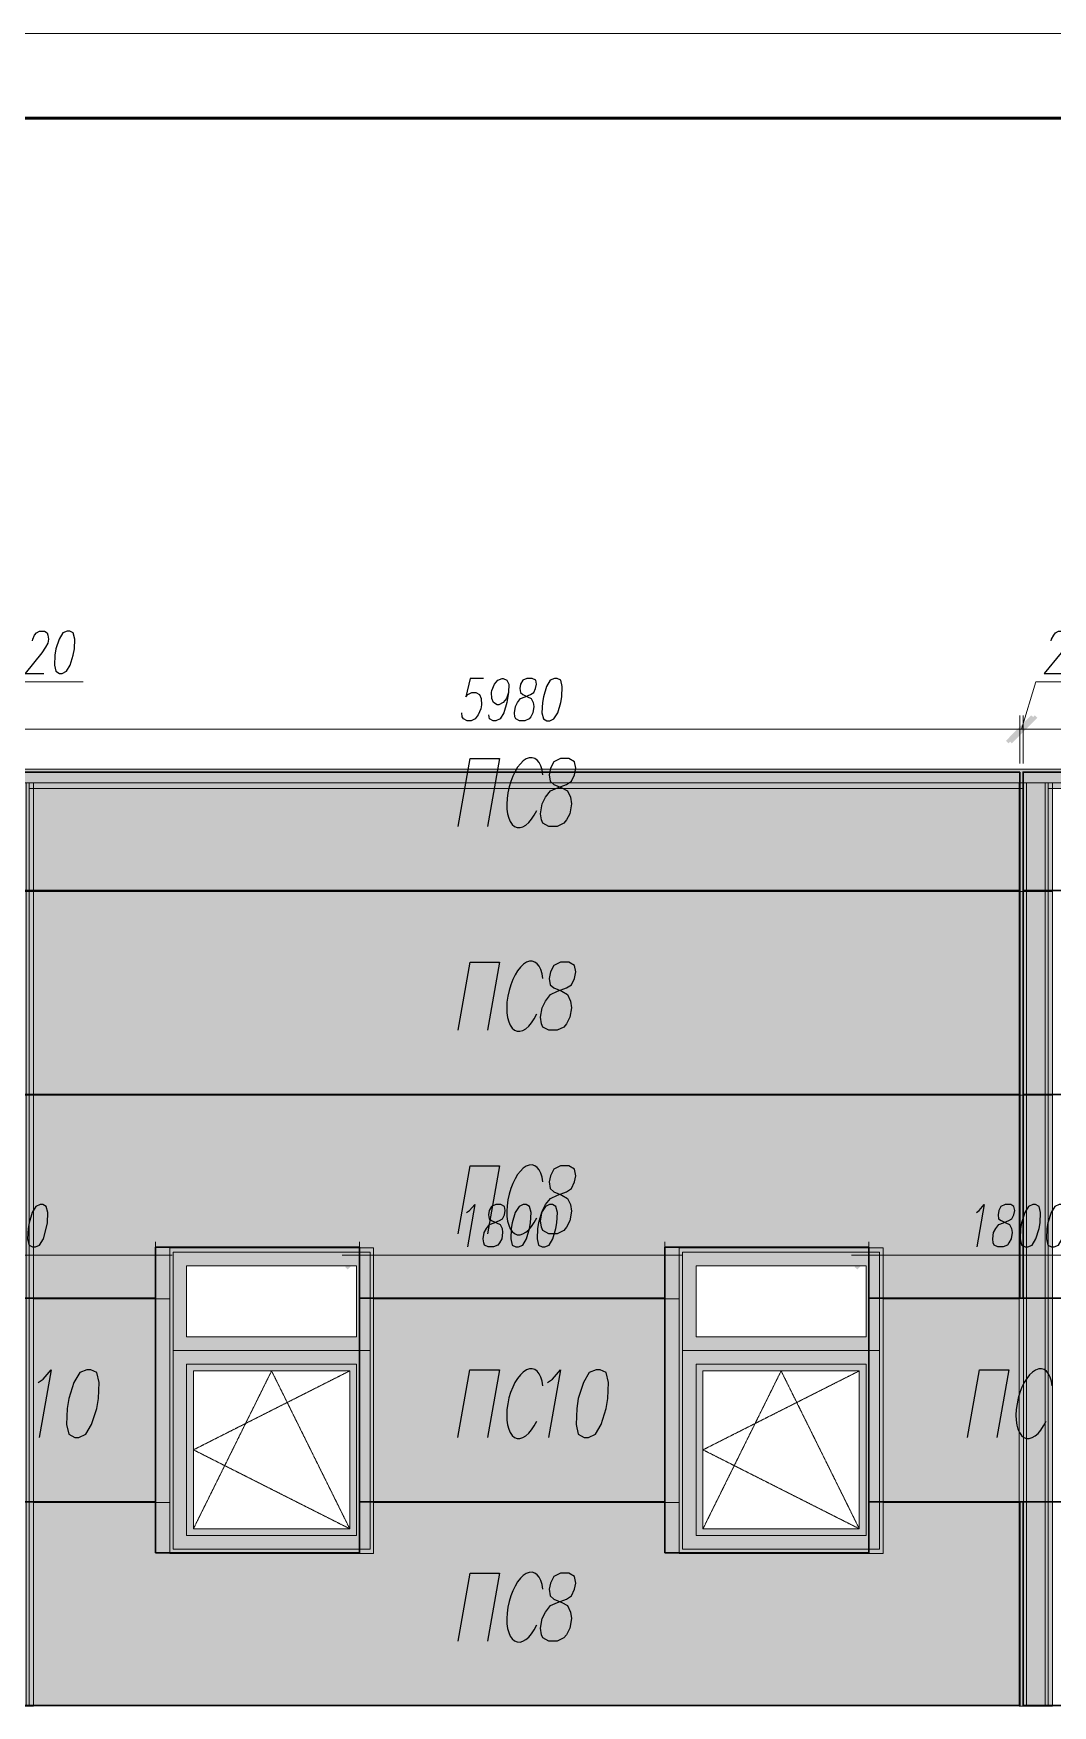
# Model space of a CAD drawing. Header units: millimetres. Extents: x 148937 to 2048786, y 870 to 351006.
# Drawn here: x 537569 to 543569, y 303826 to 313678 of the extents above; entities that cross this region are included whole.
import ezdxf

# ---------------------------------------------------------------- set-up
doc = ezdxf.new("R2010")
doc.units = ezdxf.units.MM
doc.linetypes.add('_ШТР__2__1_', pattern=[3, 2, -1])
doc.layers.add('PDF _Геометрия', color=7, linetype='Continuous')
doc.layers.add('PDF _Сплошная заливка', color=7, linetype='Continuous', true_color=0x007eff)
for name, color, linetype, lineweight, true_color in [('Каркас_Импост', 7, 'Continuous', 9, 0x0080c0), ('Линии', 7, 'Continuous', 9, 0x00a600), ('Монтажный зазор', 7, 'Continuous', 9, 0x808040), ('Окна', 7, 'Continuous', 9, 0x0080c0), ('Открывание', 7, '_ШТР__2__1_', 9, 0x373737)]:
    doc.layers.add(name, color=color, linetype=linetype, lineweight=lineweight, true_color=true_color)
doc.layers.add('Обобщенные модели', color=7, linetype='Continuous', lineweight=18)
doc.layers.add('Стены', color=7, linetype='Continuous', lineweight=18)

# ---------------------------------------------------------------- blocks, each defined once
blk = doc.blocks.new('102_Окно_1Створка_Ф_ГОСТ23166-99 - 1160х1750_1170_h-V3-_О__Ф__1-10__Южный')
at = {"layer": 'Каркас_Импост', "true_color": 0xf7fbf5}
h = blk.add_hatch(color=7, dxfattribs=at)
h.paths.add_polyline_path([(28040, 5995), (29080, 5995), (29080, 6575), (27920, 6575), (27920, 5995), (28000, 5995)], flags=0)
h.paths.add_polyline_path([(28419.2, 6075), (28000, 6075), (28000, 6495), (29000, 6495), (29000, 6075), (28960, 6075)], flags=0)
h = blk.add_hatch(color=7, dxfattribs=at)
h.paths.add_polyline_path([(29000, 4825), (29080, 4825), (29080, 5995), (27920, 5995), (27920, 4825), (28990.2, 4825)], flags=0)
h.paths.add_polyline_path([(28960, 4905), (28000, 4905), (28000, 5915), (29000, 5915), (29000, 4905), (28990.2, 4905)], flags=0)
h = blk.add_hatch(color=7, dxfattribs=at)
h.paths.add_polyline_path([(28000, 4905), (29000, 4905), (29000, 5915), (28000, 5915), (28000, 5100)], flags=0)
h.paths.add_polyline_path([(28040, 4945), (28040, 5875), (28960, 5875), (28960, 4945), (28344.3, 4945)], flags=0)
at = {"layer": 'Монтажный зазор', "true_color": 0x7f7f7f}
h = blk.add_hatch(color=8, dxfattribs=at)
h.paths.add_polyline_path([(29075, 4800), (29100, 4800), (29100, 6600), (27900, 6600), (27900, 4800), (29030, 4800)], flags=0)
h.paths.add_polyline_path([(29030, 4825), (27920, 4825), (27920, 6575), (29080, 6575), (29080, 4825), (29075, 4825)], flags=0)
at = {"layer": 'Каркас_Импост', "color": 7}
for p, q in [((27920, 6575), (27920, 5995)), ((29080, 6575), (27920, 6575)), ((29080, 5995), (29080, 6575)), ((28000, 6495), (29000, 6495)), ((28000, 6075), (28000, 6495)), ((29000, 6495), (29000, 6075)), ((29000, 6075), (28000, 6075)), ((27920, 5995), (29080, 5995)), ((27920, 5995), (27920, 4825)), ((29080, 5995), (27920, 5995)), ((28000, 5915), (29000, 5915)), ((28000, 4905), (28000, 5915)), ((29000, 5915), (29000, 4905)), ((29080, 4825), (29080, 5995)), ((28040, 5875), (28960, 5875)), ((28040, 4945), (28040, 5875)), ((28960, 5875), (28960, 4945)), ((28960, 4945), (28040, 4945)), ((29000, 4905), (28000, 4905)), ((27920, 4825), (29080, 4825))]:
    blk.add_line(p, q, dxfattribs=at)
at = {"layer": 'Открывание', "color": 7}
for p, q in [((28040, 4945), (28500, 5875)), ((28960, 5875), (28040, 5410)), ((28500, 5875), (28960, 4945)), ((28960, 4945), (28040, 5410))]:
    blk.add_line(p, q, dxfattribs=at)
blk = doc.blocks.new('102_Окно_1Створка_Ф_ГОСТ23166-99 - 1160х1750_1170_h-V4-_О__Ф__1-10__Южный')
at = {"layer": 'Каркас_Импост', "true_color": 0xf7fbf5}
h = blk.add_hatch(color=7, dxfattribs=at)
h.paths.add_polyline_path([(31501.7, 5995), (32080, 5995), (32080, 6575), (30920, 6575), (30920, 5995), (31040, 5995)], flags=0)
h.paths.add_polyline_path([(31960, 6075), (31000, 6075), (31000, 6495), (32000, 6495), (32000, 6075)], flags=0)
h = blk.add_hatch(color=7, dxfattribs=at)
h.paths.add_polyline_path([(32003.3, 4825), (32080, 4825), (32080, 5995), (30920, 5995), (30920, 4825), (32000, 4825)], flags=0)
h.paths.add_polyline_path([(31000, 4905), (31000, 5915), (32000, 5915), (32000, 4905), (31040, 4905)], flags=0)
h = blk.add_hatch(color=7, dxfattribs=at)
h.paths.add_polyline_path([(31000, 4905), (32000, 4905), (32000, 5915), (31000, 5915), (31000, 5137)], flags=0)
h.paths.add_polyline_path([(31574, 4945), (31040, 4945), (31040, 5875), (31960, 5875), (31960, 4945), (31875.3, 4945)], flags=0)
at = {"layer": 'Монтажный зазор', "true_color": 0x7f7f7f}
h = blk.add_hatch(color=8, dxfattribs=at)
h.paths.add_polyline_path([(30928, 4800), (32100, 4800), (32100, 6600), (30900, 6600), (30900, 4800), (30925.4, 4800)], flags=0)
h.paths.add_polyline_path([(32075.3, 4825), (30920, 4825), (30920, 6575), (32080, 6575), (32080, 4825)], flags=0)
at = {"layer": 'Монтажный зазор'}
h = blk.add_hatch(dxfattribs=at)
h.set_pattern_fill('FP_1', style=0, pattern_type=2)
h.set_pattern_definition([(236.31, (995.8, 1244.6), (-1777.996, -3556.002), [641.07, -5769.6]), (236.31, (1031.34, 1137.9), (-1777.996, -3556.002), [384.64, -6026.03]), (236.31, (818, 1137.9), (-1777.996, -3556.002), [384.64, -6026.03])])
h.paths.add_polyline_path([(31580.8, 6075), (32000, 6075), (32000, 6495), (31000, 6495), (31000, 6075), (31040, 6075)], flags=0)
at = {"layer": 'Каркас_Импост', "color": 7}
for p, q in [((30920, 6575), (30920, 5995)), ((32080, 6575), (30920, 6575)), ((32080, 5995), (32080, 6575)), ((31000, 6495), (32000, 6495)), ((31000, 6075), (31000, 6495)), ((32000, 6495), (32000, 6075)), ((32000, 6075), (31000, 6075)), ((30920, 5995), (32080, 5995)), ((30920, 5995), (30920, 4825)), ((32080, 5995), (30920, 5995)), ((31000, 5915), (32000, 5915)), ((31000, 4905), (31000, 5915)), ((32000, 5915), (32000, 4905)), ((32080, 4825), (32080, 5995)), ((31040, 5875), (31960, 5875)), ((31040, 4945), (31040, 5875)), ((31960, 5875), (31960, 4945)), ((31960, 4945), (31040, 4945)), ((32000, 4905), (31000, 4905)), ((30920, 4825), (32080, 4825))]:
    blk.add_line(p, q, dxfattribs=at)
at = {"layer": 'Открывание', "color": 7}
for p, q in [((31040, 4945), (31500, 5875)), ((31960, 5875), (31040, 5410)), ((31500, 5875), (31960, 4945)), ((31960, 4945), (31040, 5410))]:
    blk.add_line(p, q, dxfattribs=at)
blk = doc.blocks.new('190_ФЭ_Стена_Стык вертикальный - ФЭ-C1_110-1291943-_О__Ф__1-10__Южный')
at = {"layer": 'Обобщенные модели', "true_color": 0xcfd0cf}
for points in [[(20928, 7500), (20928, 8700), (20902, 8700), (20903, 7500), (20912, 7500)], [(20945, 7500), (20945, 8700), (20928, 8700), (20928, 7500)], [(21055, 7500), (21055, 8700), (20945, 8700), (20945, 7500), (21010, 7500)], [(21055, 7500), (21072, 7500), (21072, 8700), (21055, 8700), (21055, 7877.2)], [(21098, 7500), (21098, 8700), (21072, 8700), (21072, 7500), (21097, 7500)]]:
    blk.add_hatch(color=254, dxfattribs=at).paths.add_polyline_path(points, flags=0)
at = {"layer": 'Линии', "color": 7, "lineweight": 18}
for p, q in [((20928, 8700), (20902, 8700)), ((20902, 8700), (20902, 7500)), ((20945, 8700), (20928, 8700)), ((21055, 8700), (20945, 8700)), ((21072, 8700), (21055, 8700)), ((21098, 8700), (21072, 8700)), ((21098, 8700), (21098, 7500)), ((20902, 7500), (20928, 7500)), ((20928, 7500), (20945, 7500)), ((20945, 7500), (21055, 7500)), ((21055, 7500), (21072, 7500)), ((21072, 7500), (21098, 7500))]:
    blk.add_line(p, q, dxfattribs=at)
at = {"layer": 'Обобщенные модели'}
for p, q in [((20928, 8700), (20928, 7500)), ((20945, 8700), (20945, 7500)), ((21055, 8700), (21055, 7500)), ((21072, 8700), (21072, 7500))]:
    blk.add_line(p, q, dxfattribs=at)
blk = doc.blocks.new('190_ФЭ_Стена_Стык вертикальный - ФЭ-C1_110-1292370-_О__Ф__1-10__Южный')
at = {"layer": 'Обобщенные модели', "true_color": 0xcfd0cf}
for points in [[(20915.9, 3900), (20928, 3900), (20928, 7500), (20902, 7500), (20902, 3900)], [(20928, 3900), (20945, 3900), (20945, 7500), (20928, 7500), (20928, 3925.7)], [(21055, 3900), (21055, 7500), (20945, 7500), (20945, 3900), (21010, 3900)], [(21055, 3900), (21072, 3900), (21072, 7500), (21055, 7500), (21055, 3919.4)], [(21077.4, 3900), (21098, 3900), (21098, 7500), (21072, 7500), (21072, 3900)]]:
    blk.add_hatch(color=254, dxfattribs=at).paths.add_polyline_path(points, flags=0)
at = {"layer": 'Линии', "color": 7, "lineweight": 18}
for p, q in [((20928, 7500), (20902, 7500)), ((20902, 7500), (20902, 3900)), ((20945, 7500), (20928, 7500)), ((21055, 7500), (20945, 7500)), ((21072, 7500), (21055, 7500)), ((21098, 7500), (21072, 7500)), ((21098, 7500), (21098, 3900)), ((20902, 3900), (20928, 3900)), ((20928, 3900), (20945, 3900)), ((20945, 3900), (21055, 3900)), ((21055, 3900), (21072, 3900)), ((21072, 3900), (21098, 3900))]:
    blk.add_line(p, q, dxfattribs=at)
at = {"layer": 'Обобщенные модели'}
for p, q in [((20928, 7500), (20928, 3900)), ((20945, 7500), (20945, 3900)), ((21055, 7500), (21055, 3900)), ((21072, 7500), (21072, 3900))]:
    blk.add_line(p, q, dxfattribs=at)
blk = doc.blocks.new('190_ФЭ_Стена_Стык вертикальный - ФЭ-C1_110-1306445-_О__Ф__1-10__Южный')
at = {"layer": 'Обобщенные модели', "true_color": 0xcfd0cf}
for points in [[(20928, 8700), (20928, 9307.1), (20902, 9307.1), (20902, 8700)], [(20945, 8700), (20945, 9340), (20928, 9340), (20928, 8700)], [(20990, 8700), (21055, 8700), (21055, 9340), (20945, 9340), (20945, 8700)], [(21055, 8700), (21072, 8700), (21072, 9340), (21055, 9340), (21055, 8759.9)], [(21098, 8700), (21098, 9307.1), (21072, 9307.1), (21072, 8700)]]:
    blk.add_hatch(color=254, dxfattribs=at).paths.add_polyline_path(points, flags=0)
at = {"layer": 'Линии', "color": 7, "lineweight": 18}
for p, q in [((20928, 9340), (20902, 9340)), ((20902, 9340), (20902, 8700)), ((20945, 9340), (20928, 9340)), ((21055, 9340), (20945, 9340)), ((21072, 9340), (21055, 9340)), ((21098, 9340), (21072, 9340)), ((21098, 9340), (21098, 8700)), ((20902, 8700), (20928, 8700)), ((20928, 8700), (20945, 8700)), ((20945, 8700), (21055, 8700)), ((21055, 8700), (21072, 8700)), ((21072, 8700), (21098, 8700))]:
    blk.add_line(p, q, dxfattribs=at)
at = {"layer": 'Обобщенные модели'}
for p, q in [((20928, 9340), (20928, 8700)), ((20945, 9340), (20945, 8700)), ((21055, 9340), (21055, 8700)), ((21072, 9340), (21072, 8700))]:
    blk.add_line(p, q, dxfattribs=at)
blk = doc.blocks.new('190_ФЭ_Парапет_Сэндвич - ФЭ-К1_150-1300843-_О__Ф__1-10__Южный')
at = {"layer": 'Обобщенные модели', "true_color": 0xcfd0cf}
for points in [[(45138.8, 9340.1), (45295, 9340.1), (45295, 9420.1), (14705, 9420.1), (14705, 9340.1), (45125, 9340.1)], [(32865.9, 9307.1), (32928, 9307.1), (32928, 9340), (33072, 9340), (33072, 9307.1), (38928, 9307.1), (38928, 9340), (39072, 9340), (39072, 9307.1), (45048, 9307.1), (45048, 9340), (15072, 9340), (15072, 9307.1), (20928, 9307.1), (20928, 9340), (21072, 9340), (21072, 9307.1), (26928, 9307.1), (26928, 9340), (27072, 9340), (27072, 9307.1), (27698.3, 9307.1)]]:
    blk.add_hatch(color=254, dxfattribs=at).paths.add_polyline_path(points, flags=0)
at = {"layer": 'Линии', "color": 7, "lineweight": 18}
for p, q in [((45295, 9420.1), (14705, 9420.1)), ((14705, 9340.1), (45295, 9340.1)), ((27072, 9307.1), (32928, 9307.1)), ((33072, 9307.1), (38928, 9307.1))]:
    blk.add_line(p, q, dxfattribs=at)

msp = doc.modelspace()

# ---------------------------------------------------------------- hatches: boundary and pattern name
at = {"layer": 'Стены', "lineweight": 9, "true_color": 0xcfd0cf}
for points in [[(543373.14665, 308622.64499), (543373.14665, 309229.78053), (537569.14665, 309229.78053), (537569.14665, 308622.64499), (543337.01944, 308622.64499)], [(538169.46956, 307422.64499), (543373.14665, 307422.64499), (543373.14665, 308622.64499), (537569.14665, 308622.64499), (537569.14665, 307422.64499)], [(540753.2445, 306222.64499), (541371.14665, 306222.64499), (541371.14665, 306522.64499), (542571.14665, 306522.64499), (542571.14665, 306222.64499), (543373.14665, 306222.64499), (543373.14665, 307422.64499), (537569.14665, 307422.64499), (537569.14665, 306222.64499), (538371.14665, 306222.64499), (538371.14665, 306522.64499), (539571.14665, 306522.64499), (539571.14665, 306222.64499), (540674.47999, 306222.64499)], [(543373.14665, 303822.64499), (543373.14665, 305022.64499), (542571.14665, 305022.64499), (542571.14665, 304722.64499), (541371.14665, 304722.64499), (541371.14665, 305022.64499), (539571.14665, 305022.64499), (539571.14665, 304722.64499), (538371.14665, 304722.64499), (538371.14665, 305022.64499), (537569.14665, 305022.64499), (537569.14665, 303822.64499), (543337.01944, 303822.64499)]]:
    msp.add_hatch(color=254, dxfattribs=at).paths.add_polyline_path(points, flags=0)
h = msp.add_hatch(color=254, dxfattribs=at)
h.paths.add_polyline_path([(537569.14665, 305022.64499), (538371.14665, 305022.64499), (538371.14665, 306222.64499), (537569.14665, 306222.64499), (537569.14665, 305141.29668)], flags=0)
h.paths.add_polyline_path([(541371.14665, 305022.64499), (541371.14665, 306222.64499), (539571.14665, 306222.64499), (539571.14665, 305022.64499), (540753.2445, 305022.64499)], flags=0)
h.paths.add_polyline_path([(542571.14665, 305022.64499), (543373.14665, 305022.64499), (543373.14665, 306222.64499), (542571.14665, 306222.64499), (542571.14665, 305451.07544)], flags=0)

# ---------------------------------------------------------------- linework, layer by layer
at = {"layer": 'PDF _Геометрия', "lineweight": 15}
msp.add_lwpolyline([(503011.15311, 271681.99412), (503011.15311, 313677.69555), (562405.35307, 313677.69555), (562405.35307, 271681.99412)], close=True, dxfattribs=at)
at = {"layer": 'PDF _Геометрия', "lineweight": 50}
msp.add_lwpolyline([(505009.00663, 272180.38449), (505009.00663, 313179.30952), (561906.96703, 313179.30952), (561906.96703, 272180.38449)], close=True, dxfattribs=at)
at = {"layer": 'PDF _Геометрия', "lineweight": 25}
for points in [[(537563.24684, 310098.74958), (537565.39507, 310109.49072), (537576.13621, 310133.12123), (537586.87735, 310146.01059), (537604.06317, 310156.75173), (537634.13836, 310156.75173), (537649.17595, 310146.01059), (537653.4724, 310133.12123), (537657.76886, 310109.49072), (537653.4724, 310085.86022), (537640.58304, 310062.22971), (537619.10076, 310027.85807), (537520.28229, 309907.55732), (537629.8419, 309907.55732)], [(543561.09931, 310098.74958), (543563.24754, 310109.49072), (543576.13691, 310133.12123), (543586.87805, 310146.01059), (543604.06387, 310156.75173), (543634.13905, 310156.75173), (543647.02842, 310146.01059), (543653.4731, 310133.12123), (543657.76956, 310109.49072), (543653.4731, 310085.86022), (543640.58374, 310062.22971), (543619.10146, 310027.85807), (543520.28299, 309907.55732), (543629.8426, 309907.55732)], [(540218.45752, 309877.48458), (540141.12132, 309877.48458), (540115.34259, 309770.07319), (540126.08373, 309782.96256), (540149.71423, 309793.7037), (540173.34473, 309793.7037), (540194.82701, 309782.96256), (540205.56815, 309759.33205), (540207.71638, 309722.81218), (540203.41992, 309699.18168), (540188.38233, 309662.66181), (540169.04828, 309639.0313), (540145.41777, 309628.29016), (540121.78727, 309628.29016), (540100.30499, 309639.0313), (540093.86031, 309651.92067), (540091.71208, 309675.55117)], [(540366.68357, 309793.70055), (540353.7942, 309759.32891), (540334.46015, 309735.6984), (540308.68142, 309722.80904), (540300.08851, 309722.80904), (540278.60623, 309735.6984), (540267.86509, 309759.32891), (540265.71687, 309793.70055), (540267.86509, 309806.58992), (540282.90269, 309843.10979), (540302.23674, 309866.74029), (540328.01547, 309877.48143), (540334.46015, 309877.48143), (540355.94243, 309866.74029), (540368.8318, 309843.10979), (540366.68357, 309793.70055), (540355.94243, 309735.6984), (540338.75661, 309675.54803), (540317.27433, 309639.02815), (540291.4956, 309628.28702), (540276.458, 309628.28702), (540254.97573, 309639.02815), (540250.67927, 309662.65866)], [(540070.22928, 309005.30028), (540141.12079, 309404.87063), (540312.97901, 309404.87063), (540242.0875, 309005.30028)], [(540070.22928, 307804.44396), (540141.12079, 308206.16254), (540312.97901, 308206.16254), (540242.0875, 307804.44396)], [(540070.22928, 306605.73141), (540141.12079, 307005.30177), (540312.97901, 307005.30177), (540242.0875, 306605.73141)], [(540119.63869, 306730.3301), (540136.82451, 306743.21947), (540166.8997, 306777.59111), (540123.93515, 306528.3967)], [(543120.71307, 306730.3301), (543137.89889, 306743.21947), (543165.82585, 306777.59111), (543122.8613, 306528.3967)], [(537597.61927, 305729.2552), (537625.54623, 305748.58925), (537672.80724, 305804.44317), (537601.91573, 305404.87282)], [(540068.08114, 305404.87291), (540138.97265, 305804.44326), (540312.9791, 305804.44326), (540242.08758, 305404.87291)], [(540596.54551, 305729.2552), (540624.47247, 305748.58925), (540671.73348, 305804.44317), (540600.84196, 305404.87282)], [(543069.15552, 305404.87291), (543140.04703, 305804.44326), (543311.90525, 305804.44326), (543241.01373, 305404.87291)], [(540070.22928, 304206.16254), (540141.12079, 304605.7329), (540312.97901, 304605.7329), (540242.0875, 304206.16254)]]:
    msp.add_lwpolyline(points, dxfattribs=at)
for points in [[(537767.32891, 310156.75156), (537741.55018, 310146.01042), (537720.0679, 310109.49055), (537700.73385, 310051.4884), (537694.28917, 310014.96853), (537692.14094, 309954.81815), (537700.73385, 309920.44651), (537722.21613, 309907.55714), (537737.25372, 309907.55714), (537763.03246, 309920.44651), (537784.51473, 309954.81815), (537803.84878, 310014.96853), (537810.29346, 310051.4884), (537812.44169, 310109.49055), (537803.84878, 310146.01042), (537782.3665, 310156.75156)], [(540474.09495, 309877.48458), (540450.46445, 309866.74344), (540437.57508, 309843.11293), (540433.27863, 309817.3342), (540437.57508, 309793.7037), (540450.46445, 309782.96256), (540478.39141, 309770.07319), (540499.87369, 309759.33205), (540510.61482, 309735.70155), (540514.91128, 309712.07104), (540508.4666, 309675.55117), (540497.72546, 309651.92067), (540486.98432, 309639.0313), (540461.20559, 309628.29016), (540431.1304, 309628.29016), (540409.64812, 309639.0313), (540403.20344, 309651.92067), (540401.05521, 309675.55117), (540407.49989, 309712.07104), (540418.24103, 309735.70155), (540437.57508, 309759.33205), (540463.35382, 309770.07319), (540495.57723, 309782.96256), (540514.91128, 309793.7037), (540525.65242, 309817.3342), (540529.94887, 309843.11293), (540527.80065, 309866.74344), (540506.31837, 309877.48458)], [(540637.36236, 309877.48458), (540611.58363, 309866.74344), (540590.10135, 309830.22357), (540572.91553, 309770.07319), (540566.47084, 309735.70155), (540562.17439, 309675.55117), (540572.91553, 309639.0313), (540592.24958, 309628.29016), (540609.4354, 309628.29016), (540633.0659, 309639.0313), (540656.69641, 309675.55117), (540673.88223, 309735.70155), (540680.32691, 309770.07319), (540682.47514, 309830.22357), (540673.88223, 309866.74344), (540652.39995, 309877.48458)], [(540671.7326, 309404.87186), (540633.0645, 309385.53781), (540613.73045, 309349.01794), (540605.13754, 309310.34984), (540611.58223, 309271.68174), (540633.0645, 309252.34769), (540680.32551, 309233.01364), (540712.54893, 309215.82782), (540731.88298, 309177.15972), (540736.17943, 309138.49162), (540727.58652, 309080.48947), (540708.25247, 309043.9696), (540691.06665, 309024.63555), (540652.39855, 309005.3015), (540602.98932, 309005.3015), (540568.61767, 309024.63555), (540560.02476, 309043.9696), (540553.58008, 309080.48947), (540564.32122, 309138.49162), (540583.65527, 309177.15972), (540613.73045, 309215.82782), (540654.54678, 309233.01364), (540708.25247, 309252.34769), (540736.17943, 309271.68174), (540755.51348, 309310.34984), (540761.95817, 309349.01794), (540755.51348, 309385.53781), (540721.14184, 309404.87186)], [(540671.7326, 308206.16149), (540633.0645, 308186.82744), (540613.73045, 308148.15935), (540605.13754, 308109.49125), (540611.58223, 308072.97138), (540633.0645, 308053.63733), (540680.32551, 308034.30328), (540712.54893, 308014.96923), (540731.88298, 307976.30113), (540736.17943, 307937.63303), (540727.58652, 307881.77911), (540708.25247, 307843.11101), (540691.06665, 307823.77696), (540652.39855, 307804.44291), (540602.98932, 307804.44291), (540568.61767, 307823.77696), (540560.02476, 307843.11101), (540553.58008, 307881.77911), (540564.32122, 307937.63303), (540583.65527, 307976.30113), (540613.73045, 308014.96923), (540654.54678, 308034.30328), (540708.25247, 308053.63733), (540736.17943, 308072.97138), (540755.51348, 308109.49125), (540761.95817, 308148.15935), (540755.51348, 308186.82744), (540721.14184, 308206.16149)], [(540671.7326, 307005.30299), (540633.0645, 306985.96894), (540613.73045, 306947.30084), (540605.13754, 306910.78097), (540611.58223, 306872.11287), (540633.0645, 306852.77882), (540680.32551, 306833.44477), (540712.54893, 306814.11072), (540731.88298, 306777.59085), (540736.17943, 306738.92275), (540727.58652, 306680.92061), (540708.25247, 306644.40073), (540691.06665, 306625.06668), (540652.39855, 306605.73264), (540602.98932, 306605.73264), (540568.61767, 306625.06668), (540560.02476, 306644.40073), (540553.58008, 306680.92061), (540564.32122, 306738.92275), (540583.65527, 306777.59085), (540613.73045, 306814.11072), (540654.54678, 306833.44477), (540708.25247, 306852.77882), (540736.17943, 306872.11287), (540755.51348, 306910.78097), (540761.95817, 306947.30084), (540755.51348, 306985.96894), (540721.14184, 307005.30299)], [(537608.35997, 306777.58919), (537582.58124, 306766.84805), (537561.09896, 306730.32818), (537543.91314, 306670.17781), (537537.46846, 306635.80616), (537533.172, 306575.65579), (537543.91314, 306539.13592), (537563.24719, 306528.39478), (537580.43301, 306528.39478), (537604.06352, 306539.13592), (537627.69402, 306575.65579), (537644.87984, 306635.80616), (537651.32453, 306670.17781), (537653.47275, 306730.32818), (537644.87984, 306766.84805), (537623.39757, 306777.58919)], [(540291.49647, 306777.58919), (540265.71774, 306766.84805), (540252.82837, 306743.21755), (540248.53192, 306717.43882), (540252.82837, 306693.80831), (540265.71774, 306683.06717), (540295.79293, 306670.17781), (540317.2752, 306659.43667), (540328.01634, 306635.80616), (540330.16457, 306612.17566), (540325.86812, 306575.65579), (540312.97875, 306552.02528), (540302.23761, 306539.13592), (540278.60711, 306528.39478), (540246.38369, 306528.39478), (540224.90141, 306539.13592), (540220.60496, 306552.02528), (540216.3085, 306575.65579), (540222.75319, 306612.17566), (540235.64255, 306635.80616), (540254.9766, 306659.43667), (540280.75533, 306670.17781), (540312.97875, 306683.06717), (540330.16457, 306693.80831), (540343.05394, 306717.43882), (540347.35039, 306743.21755), (540343.05394, 306766.84805), (540321.57166, 306777.58919)], [(540452.61355, 306777.58919), (540428.98305, 306766.84805), (540405.35254, 306730.32818), (540388.16672, 306670.17781), (540381.72204, 306635.80616), (540379.57381, 306575.65579), (540388.16672, 306539.13592), (540409.649, 306528.39478), (540424.68659, 306528.39478), (540450.46532, 306539.13592), (540471.9476, 306575.65579), (540489.13342, 306635.80616), (540495.57811, 306670.17781), (540499.87456, 306730.32818), (540489.13342, 306766.84805), (540469.79937, 306777.58919)], [(540607.28621, 306777.58919), (540583.6557, 306766.84805), (540560.0252, 306730.32818), (540542.83938, 306670.17781), (540536.39469, 306635.80616), (540534.24647, 306575.65579), (540542.83938, 306539.13592), (540564.32165, 306528.39478), (540579.35925, 306528.39478), (540605.13798, 306539.13592), (540626.62026, 306575.65579), (540643.80608, 306635.80616), (540650.25076, 306670.17781), (540654.54722, 306730.32818), (540643.80608, 306766.84805), (540624.47203, 306777.58919)], [(543290.42271, 306777.58919), (543264.64398, 306766.84805), (543253.90284, 306743.21755), (543249.60638, 306717.43882), (543251.75461, 306693.80831), (543266.7922, 306683.06717), (543294.71916, 306670.17781), (543316.20144, 306659.43667), (543326.94258, 306635.80616), (543331.23903, 306612.17566), (543324.79435, 306575.65579), (543311.90499, 306552.02528), (543303.31207, 306539.13592), (543277.53334, 306528.39478), (543247.45815, 306528.39478), (543225.97588, 306539.13592), (543219.53119, 306552.02528), (543217.38297, 306575.65579), (543221.67942, 306612.17566), (543234.56879, 306635.80616), (543253.90284, 306659.43667), (543279.68157, 306670.17781), (543311.90499, 306683.06717), (543329.09081, 306693.80831), (543341.98017, 306717.43882), (543346.27663, 306743.21755), (543341.98017, 306766.84805), (543322.64612, 306777.58919)], [(543453.68793, 306777.58919), (543427.90919, 306766.84805), (543406.42692, 306730.32818), (543387.09287, 306670.17781), (543380.64818, 306635.80616), (543378.49996, 306575.65579), (543387.09287, 306539.13592), (543408.57514, 306528.39478), (543423.61274, 306528.39478), (543449.39147, 306539.13592), (543470.87375, 306575.65579), (543490.2078, 306635.80616), (543496.65248, 306670.17781), (543498.80071, 306730.32818), (543490.2078, 306766.84805), (543468.72552, 306777.58919)], [(543608.36058, 306777.58919), (543582.58185, 306766.84805), (543561.09957, 306730.32818), (543541.76553, 306670.17781), (543535.32084, 306635.80616), (543533.17261, 306575.65579), (543541.76553, 306539.13592), (543563.2478, 306528.39478), (543578.2854, 306528.39478), (543604.06413, 306539.13592), (543625.54641, 306575.65579), (543644.88046, 306635.80616), (543651.32514, 306670.17781), (543653.47337, 306730.32818), (543644.88046, 306766.84805), (543623.39818, 306777.58919)], [(537883.33286, 305804.4423), (537842.51653, 305787.25648), (537805.99666, 305729.25433), (537778.0697, 305634.73231), (537767.32856, 305576.73016), (537763.03211, 305482.20814), (537778.0697, 305424.20599), (537812.44134, 305404.87195), (537836.07185, 305404.87195), (537876.88817, 305424.20599), (537911.25982, 305482.20814), (537941.33501, 305576.73016), (537952.07614, 305634.73231), (537956.3726, 305729.25433), (537941.33501, 305787.25648), (537906.96336, 305804.4423)], [(540882.25909, 305804.4423), (540841.44277, 305787.25648), (540807.07112, 305729.25433), (540776.99594, 305634.73231), (540768.40302, 305576.73016), (540764.10657, 305482.20814), (540776.99594, 305424.20599), (540811.36758, 305404.87195), (540837.14631, 305404.87195), (540877.96264, 305424.20599), (540912.33428, 305482.20814), (540940.26124, 305576.73016), (540951.00238, 305634.73231), (540955.29884, 305729.25433), (540940.26124, 305787.25648), (540905.8896, 305804.4423)], [(540671.7326, 304605.73194), (540633.0645, 304586.39789), (540613.73045, 304547.72979), (540605.13754, 304511.20992), (540611.58223, 304472.54182), (540633.0645, 304453.20777), (540680.32551, 304433.87372), (540712.54893, 304414.53967), (540731.88298, 304375.87157), (540736.17943, 304339.3517), (540727.58652, 304281.34955), (540708.25247, 304242.68145), (540691.06665, 304225.49563), (540652.39855, 304206.16158), (540602.98932, 304206.16158), (540568.61767, 304225.49563), (540560.02476, 304242.68145), (540553.58008, 304281.34955), (540564.32122, 304339.3517), (540583.65527, 304375.87157), (540613.73045, 304414.53967), (540654.54678, 304433.87372), (540708.25247, 304453.20777), (540736.17943, 304472.54182), (540755.51348, 304511.20992), (540761.95817, 304547.72979), (540755.51348, 304586.39789), (540721.14184, 304605.73194)]]:
    msp.add_lwpolyline(points, close=True, dxfattribs=at)
at = {"layer": 'PDF _Геометрия', "color": 150, "lineweight": 9, "true_color": 0x007eff}
for points in [[(537387.09278, 309578.87778), (537470.87366, 309858.14738), (537861.8511, 309858.14738)], [(543387.09339, 309578.87778), (543470.87427, 309858.14738), (543861.85172, 309858.14738)], [(537296.86652, 309578.87778), (543477.31747, 309578.87778)], [(543376.35269, 309578.87778), (543225.97675, 309578.87778)], [(543296.86713, 309578.87778), (549477.31808, 309578.87778)], [(543376.35269, 309578.87778), (543395.68674, 309578.87778), (543376.35269, 309578.87778)], [(543395.68595, 309578.87778), (543546.06189, 309578.87778)], [(538287.20072, 306277.05283), (538287.20072, 306558.47066)], [(539488.05922, 306277.05283), (539488.05922, 306558.47066)], [(541286.12695, 306277.05283), (541286.12695, 306558.47066)], [(542486.98546, 306277.05283), (542486.98546, 306558.47066)], [(536388.16602, 306478.98676), (538386.01776, 306478.98676)], [(539387.09226, 306478.98676), (541387.09229, 306478.98676)], [(542386.01849, 306478.98676), (544386.01853, 306478.98676)]]:
    msp.add_lwpolyline(points, dxfattribs=at)
for points in [[(543376.35269, 309658.36605), (543376.35269, 309376.94822)], [(543395.68595, 309658.36605), (543395.68595, 309376.94822)]]:
    msp.add_lwpolyline(points, close=True, dxfattribs=at)
at = {"layer": 'PDF _Геометрия', "color": 152, "lineweight": 30, "true_color": 0x2776bb}
for points in [[(543376.35269, 309325.38848), (543376.35269, 308627.21448), (537397.83511, 308627.21448), (537397.83511, 309325.38848)], [(549376.35112, 309325.38848), (549376.35112, 308627.21448), (543395.68542, 308627.21448), (543395.68542, 309325.38848)], [(543376.35269, 308627.21311), (543376.35269, 307426.35379), (537397.83511, 307426.35379), (537397.83511, 308627.21311)], [(549376.35112, 308627.21311), (549376.35112, 307426.35379), (543395.68542, 307426.35379), (543395.68542, 308627.21311)], [(538287.20072, 304726.03325), (538287.20072, 306526.24804), (539488.06004, 306526.24804), (539488.06004, 304726.03325)], [(541286.12695, 304726.03325), (541286.12695, 306526.24804), (542486.98628, 306526.24804), (542486.98628, 304726.03325)], [(538287.20072, 306225.49598), (538287.20072, 305026.78492), (536486.98593, 305026.78492), (536486.98593, 306225.49598)], [(541286.12695, 306225.49598), (541286.12695, 305026.78492), (539488.06032, 305026.78492), (539488.06032, 306225.49598)], [(544287.19914, 306225.49598), (544287.19914, 305026.78492), (542486.98436, 305026.78492), (542486.98436, 306225.49598)]]:
    msp.add_lwpolyline(points, close=True, dxfattribs=at)
for points in [[(538287.20072, 306225.49528), (537397.83444, 306225.49528), (537397.83444, 307426.35461), (543376.35213, 307426.35461), (543376.35213, 306225.49528), (542486.986, 306225.49528)], [(544287.19914, 306225.49528), (543395.68464, 306225.49528), (543395.68464, 307426.35461), (549376.35056, 307426.35461), (549376.35056, 306225.49528), (548486.98443, 306225.49528)], [(541286.12695, 306225.49528), (539488.06032, 306225.49528)], [(542486.98546, 305026.78492), (543376.35173, 305026.78492), (543376.35173, 303825.92559), (537397.83404, 303825.92559), (537397.83404, 305026.78492), (538287.20017, 305026.78492)], [(539488.05922, 305026.78492), (541286.12585, 305026.78492)], [(548486.98607, 305026.78492), (549376.35234, 305026.78492), (549376.35234, 303825.92559), (543395.6865, 303825.92559), (543395.6865, 305026.78492), (544287.20078, 305026.78492)]]:
    msp.add_lwpolyline(points, dxfattribs=at)
at = {"layer": 'PDF _Геометрия', "lineweight": 25}
for centre, major_axis, ratio, start_param, end_param in [((540463.3042, 309204.77105), (-46.50638, -204.83373), 0.4725262149, 2.2157139761, 7.4263735052), ((540462.95712, 308005.20728), (-46.88166, -205.74955), 0.4699516225, 2.2056461632, 7.4335643983), ((540463.3042, 306805.20218), (-46.50668, -204.83505), 0.4725262149, 2.2157139596, 7.4263735054), ((540462.95318, 305604.87397), (-47.31969, -204.3638), 0.4728608091, 2.2161558942, 7.4364243101), ((543461.69153, 305604.72297), (-47.48809, -204.46673), 0.4733383822, 2.2171757879, 7.4379817159), ((540463.30419, 304405.63113), (-46.50697, -204.83635), 0.4725262149, 2.2157139422, 7.4263735049)]:
    msp.add_ellipse(centre, major_axis=major_axis, ratio=ratio, start_param=start_param, end_param=end_param, dxfattribs=at)
at = {"layer": 'PDF _Сплошная заливка', "lineweight": 9, "transparency": 33554559}
for points in [[(543294.71899, 309510.13729), (543309.75658, 309495.09969), (543442.9467, 309660.51323)], [(543294.71899, 309510.13729), (543309.75658, 309495.09969), (543442.9467, 309660.51323)], [(543309.75597, 309495.09812), (543442.94609, 309660.51166), (543460.13191, 309645.47406)], [(543309.75597, 309495.09812), (543442.94609, 309660.51166), (543460.13191, 309645.47406)], [(543464.42863, 309660.51148), (543329.09028, 309495.09795), (543314.05269, 309510.13554)], [(543464.42863, 309660.51148), (543329.09028, 309495.09795), (543314.05269, 309510.13554)], [(543479.4678, 309645.47668), (543464.4302, 309660.51428), (543329.09186, 309495.10074)], [(543479.4678, 309645.47668), (543464.4302, 309660.51428), (543329.09186, 309495.10074)], [(538203.41887, 306410.24409), (538220.6047, 306395.20649), (538353.79481, 306560.62003)], [(538220.60618, 306395.20492), (538353.7963, 306560.61845), (538370.98212, 306545.58086)], [(539554.65594, 306560.62047), (539419.31759, 306395.20693), (539404.28, 306410.24453)], [(539569.69292, 306545.5813), (539554.65533, 306560.61889), (539419.31698, 306395.20536)], [(541204.49325, 306410.24409), (541219.53084, 306395.20649), (541354.86919, 306560.62003)], [(541219.53242, 306395.20492), (541354.87076, 306560.61845), (541369.90836, 306545.58086)], [(542553.57999, 306560.62047), (542420.38987, 306395.20693), (542403.20405, 306410.24453)], [(542570.7673, 306545.5813), (542553.58148, 306560.61889), (542420.39136, 306395.20536)]]:
    msp.add_solid(points, dxfattribs=at)
at = {"layer": 'Линии', "color": 7, "lineweight": 18}
for p, q in [((543373.14665, 308622.64499), (537569.14665, 308622.64499)), ((543373.14665, 307422.64499), (537569.14665, 307422.64499)), ((538371.14665, 304722.64499), (538371.14665, 306522.64499)), ((538371.14665, 306522.64499), (539571.14665, 306522.64499)), ((539571.14665, 306522.64499), (539571.14665, 304722.64499)), ((541371.14665, 304722.64499), (541371.14665, 306522.64499)), ((541371.14665, 306522.64499), (542571.14665, 306522.64499)), ((542571.14665, 306522.64499), (542571.14665, 304722.64499)), ((538371.14665, 306222.64499), (537569.14665, 306222.64499)), ((541371.14665, 306222.64499), (539571.14665, 306222.64499)), ((543373.14665, 306222.64499), (542571.14665, 306222.64499)), ((538371.14665, 305022.64499), (537569.14665, 305022.64499)), ((541371.14665, 305022.64499), (539571.14665, 305022.64499)), ((543373.14665, 305022.64499), (542571.14665, 305022.64499)), ((539571.14665, 304722.64499), (538371.14665, 304722.64499)), ((542571.14665, 304722.64499), (541371.14665, 304722.64499))]:
    msp.add_line(p, q, dxfattribs=at)

# ---------------------------------------------------------------- block references
at = {"layer": 'Обобщенные модели'}
for name, p in [('190_ФЭ_Парапет_Сэндвич - ФЭ-К1_150-1300843-_О__Ф__1-10__Южный', (510471.14665, 299922.64499)), ('190_ФЭ_Стена_Стык вертикальный - ФЭ-C1_110-1306445-_О__Ф__1-10__Южный', (516471.14665, 299922.64499)), ('190_ФЭ_Стена_Стык вертикальный - ФЭ-C1_110-1306445-_О__Ф__1-10__Южный', (522471.14665, 299922.64499)), ('190_ФЭ_Стена_Стык вертикальный - ФЭ-C1_110-1291943-_О__Ф__1-10__Южный', (516471.14665, 299922.64499)), ('190_ФЭ_Стена_Стык вертикальный - ФЭ-C1_110-1291943-_О__Ф__1-10__Южный', (522471.14665, 299922.64499)), ('190_ФЭ_Стена_Стык вертикальный - ФЭ-C1_110-1292370-_О__Ф__1-10__Южный', (516471.14665, 299922.64499)), ('190_ФЭ_Стена_Стык вертикальный - ФЭ-C1_110-1292370-_О__Ф__1-10__Южный', (522471.14665, 299922.64499))]:
    msp.add_blockref(name, p, dxfattribs=at)
at = {"layer": 'Окна', "color": 7}
for name in ['102_Окно_1Створка_Ф_ГОСТ23166-99 - 1160х1750_1170_h-V3-_О__Ф__1-10__Южный', '102_Окно_1Створка_Ф_ГОСТ23166-99 - 1160х1750_1170_h-V4-_О__Ф__1-10__Южный']:
    msp.add_blockref(name, (510471.14665, 299922.64499), dxfattribs=at)

doc.saveas('drawing.dxf')
